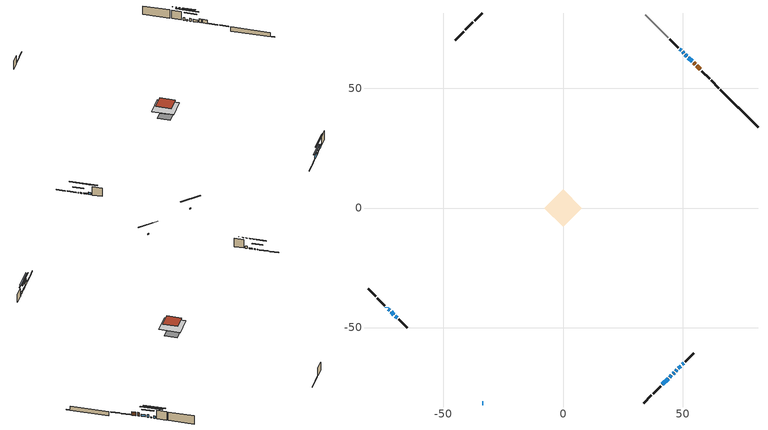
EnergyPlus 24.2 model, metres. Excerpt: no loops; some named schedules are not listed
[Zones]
conditioned space
 floor outside (Floor1 construction): -2.89,0 0,2.89 2.89,0 0,-2.89 z1.1
 floor adiabatic (AdiabaticFloorConstruction): -7.81,0 0,7.81 7.81,0 0,-7.81 z3.54
 floor foundation (Slab1 construction): -4.7,0 0,4.7 4.7,0 0,-4.7 z-1.34
 wall outside (RimJoist1 construction): 33.79,-81.57 37.01,-78.34 / -81.57,-33.79 -78.34,-37.01 / -33.79,81.57 -37.01,78.34 / 65.18,50.18 61.95,53.4 z1.1:1.4
 wall outside (RimJoist2 construction): 37.67,-77.69 40.89,-74.46 / -77.69,-37.67 -74.46,-40.89 / -37.67,77.69 -40.89,74.46 / 61.3,54.06 58.07,57.28 z1.1:1.4
 wall outside (AdiabaticWallConstruction 1): 57.41,57.94 55.95,59.41 / 55.29,60.07 54.67,60.69 z1.1:3.13
 wall outside (AdiabaticWallConstruction): 54.01,61.34 52.48,62.88 / 48.31,-67.05 49.25,-66.1 / 49.91,-65.45 50.42,-64.94 / -70.11,-45.25 -69.39,-45.96 z1.1:2.32; 51.82,63.53 51.21,64.15 z1.1:2.73; 41.55,-73.8 43.92,-71.43 z1.1:2.78; 44.58,-70.78 45.37,-69.98 z1.1:1.81; -73.81,-41.55 -73.69,-41.66 z1.1:1.56; 50.55,64.8 50.05,65.31 / 47.15,-68.2 47.65,-67.7 / -73.04,-42.31 -72.54,-42.82 / -33.79,-81.57 -33.33,-81.57 z1.1:1.61; 46.03,-69.33 46.5,-68.86 z1.1:2.02; -71.88,-43.47 -70.76,-44.59 z1.1:1.76; 49.4,65.96 48.93,66.43 z1.1:2.47
 wall outside (Wall1 construction): 51.07,-64.28 54.64,-60.72 / -68.73,-46.62 -65.17,-50.18 / -41.55,73.8 -45.11,70.24 / 48.27,67.09 44.71,70.65 z1.1:5.98
 wall foundation (FoundationWall1 construction): 65.84,49.52,-1.34 65.84,49.52,1.1 79.99,35.36,1.1 79.99,35.36,-0.93 81.57,33.79,-0.93 81.57,33.79,-1.34
 wall adiabatic (Wall3 construction): 44.05,71.31 34.44,80.91 z1.1:5.98
 window (WindowConstruction): 54.01,61.34 52.48,62.88 z1.1:2.32
 window (WindowConstruction 4): 51.82,63.53 51.21,64.14 z1.1:2.72
 window (WindowConstruction 5): 41.55,-73.8 43.92,-71.43 z1.1:2.78
 window (WindowConstruction 6): 44.58,-70.78 45.37,-69.99 z1.1:1.81
 window (WindowConstruction 7): -73.8,-41.55 -73.7,-41.66 z1.1:1.56
 window (WindowConstruction 10): 50.55,64.8 50.05,65.3 z1.1:1.61
 window (WindowConstruction 11): 46.03,-69.33 46.49,-68.86 z1.1:2.01
 window (WindowConstruction 12): 47.15,-68.2 47.65,-67.7 z1.1:1.61
 window (WindowConstruction 13): -73.04,-42.32 -72.54,-42.82 z1.1:1.61
 window (WindowConstruction 14): -71.88,-43.47 -70.77,-44.59 z1.1:1.76
 window (WindowConstruction 1): 48.31,-67.04 49.25,-66.1 z1.1:2.32
 window (WindowConstruction 2): 49.91,-65.44 50.42,-64.94 z1.1:2.32
 window (WindowConstruction 3): -70.11,-45.25 -69.39,-45.96 z1.1:2.32
 window (WindowConstruction 8): 49.39,65.96 48.93,66.43 z1.1:2.47
 window (WindowConstruction 9): -33.79,-81.57 -33.33,-81.57 z1.1:1.61
 door (Door): 57.41,57.94 55.95,59.41 z1.1:3.13
 door (Door 1): 55.29,60.07 54.67,60.69 z1.1:3.13
 ceiling adiabatic (AdiabaticFloorConstruction): 0,-7.81 7.81,0 0,7.81 -7.81,0 z3.54
 roof outside (Roof1 construction): 0,5.52 -5.52,0 0,-5.52 5.52,0 z5.98
shading: 49.27,66.08 53.76,61.6 53.97,61.81 49.48,66.29 z5.46; 45.86,-69.5 39.61,-75.74 39.82,-75.95 46.07,-69.71 z5.52; 47.31,-68.05 42.64,-72.71 42.85,-72.92 47.52,-68.26 z4.55; -71.76,-43.6 -75.74,-39.61 -75.95,-39.82 -71.97,-43.81 z4.3; 46.17,69.19 54.43,60.92 54.65,61.13 46.38,69.4 z7.1; 50.38,-64.98 42.15,-73.21 42.36,-73.42 50.59,-65.19 z7.5; 51.53,-63.82 43.27,-72.09 43.48,-72.3 51.75,-64.03 z7.1; -68.66,-46.7 -76.92,-38.43 -77.13,-38.65 -68.87,-46.91 z7.1; -66.88,-48.47 -75.76,-39.59 -75.97,-39.8 -67.1,-48.68 z7.25; 45.04,70.31 53.28,62.08 53.49,62.29 45.26,70.52 z7.96; -27.84,-81.57 -39.28,-81.57 -39.28,-81.87 -27.84,-81.87 z7.1
[Building]
Building 1: Terrain=Suburbs
[Site:Location]
Montreal Intl AP_QC: Latitude {deg}=45.47; Longitude {deg}=-73.74; Time Zone {hr}=-5; Elevation {m}=36; Keep Site Location Information=Yes
[Site:GroundTemperature:Shallow]
2.07863, -0.316383, -0.508184, 0.628371, 5.19101, 9.73239, 13.6695, 16.1636, 16.3755, 14.347, 10.5102, 6.10817
[Site:WaterMainsTemperature]
Calculation Method=Schedule; Temperature Schedule=mains temperature schedule
[Material] Roughness=Rough; Thermal Absorptance=0.9
Name | Thickness {m} | Conductivity {W/m-K} | Density {kg/m3} | Specific Heat {J/kg-K} | Solar Absorptance | Visible Absorptance
asphalt or fiberglass shingles | 0.00635 | 0.162714 | 1121.4 | 1465.45 | 0.4 | 0.4
concrete 4.0 in. | 0.1016 | 1.803125 | 2242.8 | 837.4 | 0.7 | 0.7
concrete 8.0 in. | 0.2032 | 1.803125 | 2242.8 | 837.4 | 0.7 | 0.7
door material | 0.04445 | 0.20624 | 512.64 | 1214.23 | 0.7 | 0.7
door material 1 | 0.04445 | 0.053851 | 512.64 | 1214.23 | 0.7 | 0.7
floor covering | 0.0127 | 0.0433444 | 54.468 | 1339.84 | 0.6 | 0.6
floor rigid ins; wall rigid ins | 0.512978 | 0.029427 | 32.04 | 1214.23 | 0.7 | 0.7
floor stud and cavity | 0.1397 | 0.257425 | 92.3553 | 1139.71 | 0.7 | 0.7
floor stud and cavity 1 | 0.1397 | 1.75129 | 37.0049 | 1207.88 | 0.7 | 0.7
furniture material conditioned space 1 | 0.1524 | 0.115458 | 640.8 | 1214.23 | 0.6 | 0.6
gypsum board | 0.0127 | 0.160291 | 801 | 837.4 | 0.6 | 0.6
osb sheathing 0.5 in. | 0.0127 | 0.115458 | 512.64 | 1214.23 | 0.7 | 0.7
osb sheathing 0.5 in. 1 | 0.0127 | 0.115458 | 512.64 | 1214.23 | 0.84 | 0.84
osb sheathing 0.75 in. | 0.01905 | 0.115458 | 512.64 | 1214.23 | 0.7 | 0.7
osb sheathing 2.0 in. | 0.0508 | 0.115458 | 512.64 | 1214.23 | 0.7 | 0.7
rim joist stud and cavity | 0.0508 | 0.859146 | 125.044 | 1163.47 | 0.6 | 0.6
rim joist stud and cavity 1 | 0.0508 | 0.126838 | 50.32683 | 1063.81 | 0.6 | 0.6
roof stud and cavity | 0.2032 | 0.166297 | 78.34581 | 1123.46 | 0.7 | 0.7
wall stud and cavity | 0.1397 | 0.162248 | 139.0536 | 1170.24 | 0.7 | 0.7
wall stud and cavity 1 | 0.1397 | 0.136428 | 139.0536 | 1170.24 | 0.7 | 0.7
wall stud and cavity 2 | 0.0889 | 0.380278 | 52.3479 | 1209.89 | 0.7 | 0.7
wall stud and cavity 3 | 0.0889 | 0.391764 | 83.0341 | 1211.67 | 0.7 | 0.7
wood siding | 0.0254 | 0.102417 | 544.68 | 1172.36 | 0.84 | 0.84
wood siding 1; wood siding 2; wood siding 3 | 0.0254 | 0.102417 | 544.68 | 1172.36 | 0.7 | 0.7
[WindowMaterial:SimpleGlazingSystem]
Name | U-Factor {W/m2-K} | Solar Heat Gain Coefficient
WindowMaterial | 2.98152 | 0.56
WindowMaterial 1 | 2.97073 | 0.58
WindowMaterial 10 | 3.063281 | 0.4
WindowMaterial 11 | 3.03546 | 0.47
WindowMaterial 12 | 2.99855 | 0.53
WindowMaterial 2 | 3.0082 | 0.51
WindowMaterial 3 | 2.98606 | 0.55
WindowMaterial 4 | 2.97754 | 0.56
WindowMaterial 5 | 2.94518 | 0.62
WindowMaterial 6 | 3.01559 | 0.51
WindowMaterial 7 | 2.918492 | 0.07
WindowMaterial 8 | 3.00537 | 0.52
WindowMaterial 9 | 2.92076 | 0.07
[Construction]
AdiabaticFloorConstruction: floor stud and cavity 1, floor rigid ins, osb sheathing 0.75 in., floor covering
AdiabaticWallConstruction: wood siding 2, wall rigid ins, wall stud and cavity 2, gypsum board
AdiabaticWallConstruction 1: wood siding 3, wall rigid ins, wall stud and cavity 2, gypsum board
Door: door material
Door 1: door material 1
Floor1 construction: floor stud and cavity, osb sheathing 0.75 in., floor covering
FoundationWall1 construction: concrete 8.0 in.
furniture construction conditioned space 1: furniture material conditioned space 1
PartitionWallConstruction: gypsum board, wall stud and cavity 3, gypsum board
RimJoist1 construction: wood siding 1, osb sheathing 2.0 in., rim joist stud and cavity
RimJoist2 construction: wood siding 1, rim joist stud and cavity 1
Roof1 construction: asphalt or fiberglass shingles, osb sheathing 0.75 in., roof stud and cavity, gypsum board
Slab1 construction: concrete 4.0 in.
Wall1 construction: wood siding, osb sheathing 0.5 in., wall stud and cavity, gypsum board
Wall3 construction: osb sheathing 0.5 in. 1, wall stud and cavity 1, gypsum board
WindowConstruction: WindowMaterial
WindowConstruction 1: WindowMaterial 1
WindowConstruction 10; WindowConstruction 12; WindowConstruction 13: WindowMaterial 10
WindowConstruction 11: WindowMaterial 11
WindowConstruction 14: WindowMaterial 12
WindowConstruction 2: WindowMaterial 2
WindowConstruction 3: WindowMaterial 3
WindowConstruction 4: WindowMaterial 4
WindowConstruction 5: WindowMaterial 5
WindowConstruction 6: WindowMaterial 6
WindowConstruction 7: WindowMaterial 7
WindowConstruction 8: WindowMaterial 8
WindowConstruction 9: WindowMaterial 9
[Zone]
conditioned space: Multiplier=1; Volume {m3}=456.7; Part of Total Floor Area=Yes
[Space]
conditioned space 1: Zone=conditioned space; Volume {m3}=456.7
[SurfaceProperty:ExposedFoundationPerimeter]
Slab1: Exposed Perimeter Calculation Method=TotalExposedPerimeter; Total Exposed Perimeter {m}=22.25
[InternalMass] Zone or ZoneList=conditioned space; Space or SpaceList=conditioned space 1
Name | Construction | Surface Area {m2}
furniture mass conditioned space 1 | furniture construction conditioned space 1 | 73.1359
partition wall mass | PartitionWallConstruction | 182.84
[Lights]
interior lighting: Zone or ZoneList or Space or SpaceList=conditioned space 1; Schedule=interior lighting schedule; Design Level Calculation Method=LightingLevel; Lighting Level {W}=343.2; Return Air Fraction=0; Fraction Radiant=0.6; Fraction Visible=0.2; Fraction Replaceable=1
[People]
occupants: Zone or ZoneList or Space or SpaceList=conditioned space 1; Number of People Schedule=occupants schedule; Number of People Calculation Method=People; Number of People=3; Fraction Radiant=0.314171; Sensible Heat Fraction=0.56303; Activity Level Schedule=occupants activity schedule; Carbon Dioxide Generation Rate {m3/s-W}=0; Enable ASHRAE 55 Comfort Warnings=No; Mean Radiant Temperature Calculation Type=EnclosureAveraged
[ElectricEquipment] Zone or ZoneList or Space or SpaceList=conditioned space 1; Design Level Calculation Method=EquipmentLevel
Name | Schedule | Design Level {W} | Fraction Latent | Fraction Radiant | Fraction Lost
clothes dryer | clothes dryer schedule | 140.772 | 0.015 | 0.081 | 0.85
clothes washer | clothes washer schedule | 32.1985 | 0.03 | 0.162 | 0.7
cooking range | cooking range schedule | 208.969 | 0.08 | 0.432 | 0.2
dishwasher | dishwasher schedule | 66.8632 | 0.3 | 0.18 | 0.4
fridge | fridge schedule | 72.9452 | 0 | 0.6 | 0
mech vent house fan | mech vent house fan schedule | 0 | 0 | 0 | 1
mech vent house fan cfis | mech vent house fan cfis schedule | 0 | 0 | 0 | 0
misc plug loads | misc plug loads schedule | 494.7 | 0.045 | 0.513 | 0.1
whole house fan | Always On Discrete | 0 | 0 | 0 | 1
[OtherEquipment] Zone or ZoneList or Space or SpaceList=conditioned space 1; Design Level Calculation Method=EquipmentLevel
Name | Fuel Type | Schedule | Design Level {W} | Fraction Latent | Fraction Radiant | Fraction Lost
clothes dryer 1 | Electricity | clothes dryer schedule | 0 | 0.015 | 0.081 | 0.85
cooking range 1 | Electricity | cooking range schedule | 0 | 0.08 | 0.432 | 0.2
general water use latent | None | general water use schedule | 59.3978 | 1 | 0 | 0
general water use sensible | None | general water use schedule | -58.539 | 0 | 0.6 | 0
mech vent house fan latent load | None | Always On Discrete | 0 | 1 | 0 | 0
mech vent house fan sensible load | None | Always On Discrete | 0 | 0 | 0 | 0
water heater energy adjustment1 | Electricity | Always On Discrete | 0.01 | 0 | 0 | 1
[ZoneInfiltration:DesignFlowRate] Zone or ZoneList or Space or SpaceList=conditioned space 1; Schedule=Always On Discrete; Design Flow Rate Calculation Method=Flow/Zone; Design Flow Rate {m3/s}=0
infil flow; natural vent flow; whole house fan flow
[Foundation:Kiva]
Foundation Kiva 1: Initial Indoor Air Temperature {C}=18; Wall Height Above Grade {m}=1.09999; Wall Depth Below Slab {m}=0.2032
[Foundation:Kiva:Settings]
Soil Conductivity {W/m-K}=0.849921; Soil Density {kg/m3}=1842.3; Soil Specific Heat {J/kg-K}=418.7; Ground Solar Absorptivity=0.9; Ground Thermal Absorptivity=0.9; Ground Surface Roughness {m}=0.03; Far-Field Width {m}=40; Deep-Ground Boundary Condition=ZeroFlux; Deep-Ground Depth {m}=40; Minimum Cell Dimension {m}=0.2; Maximum Cell Growth Coefficient=3; Simulation Timestep=Timestep
[Exterior:Lights]
exterior lighting: Schedule=exterior lighting schedule; Design Level {W}=75.6
[Schedule:Day:Interval]
interior lighting schedule day: No, 01:00, 0.108182, 04:00, 0.0901515, 05:00, 0.0991667, 06:00, 0.162273, 07:00, 0.270455, 08:00, 0.342576, 10:00, 0.369621, 11:00, 0.351591, 12:00, 0.333561, 13:00, 0.324545, 14:00, 0.31553, 15:00, 0.333561, 16:00, 0.369621, 17:00, 0.450758, 18:00, 0.585985, 19:00, 0.775303, 20:00, 0.955606, 21:00, 0.991667, 22:00, 0.712197, 23:00, 0.360606, 24:00, 0.162273
interior lighting schedule day 1: No, 01:00, 0.100909, 04:00, 0.0840909, 05:00, 0.0925, 06:00, 0.151364, 07:00, 0.252273, 08:00, 0.319545, 10:00, 0.344773, 11:00, 0.327955, 12:00, 0.311136, 13:00, 0.302727, 14:00, 0.294318, 15:00, 0.311136, 16:00, 0.344773, 17:00, 0.420455, 18:00, 0.546591, 19:00, 0.723182, 20:00, 0.891364, 21:00, 0.925, 22:00, 0.664318, 23:00, 0.336364, 24:00, 0.151364
interior lighting schedule default day: No, 24:00, 0
[Schedule:Week:Daily]
interior lighting schedule Week Rule - Jan1-Jan27: interior lighting schedule day, interior lighting schedule day, interior lighting schedule day, interior lighting schedule day, interior lighting schedule day, interior lighting schedule day, interior lighting schedule day, interior lighting schedule default day, interior lighting schedule default day, interior lighting schedule default day, interior lighting schedule default day, interior lighting schedule default day
interior lighting schedule Week Rule - Jan28-Feb3: interior lighting schedule day, interior lighting schedule day, interior lighting schedule day, interior lighting schedule day, interior lighting schedule day 1, interior lighting schedule day 1, interior lighting schedule day 1, interior lighting schedule default day, interior lighting schedule default day, interior lighting schedule default day, interior lighting schedule default day, interior lighting schedule default day
interior lighting schedule Week Rule - Feb4-Feb24: interior lighting schedule day 1, interior lighting schedule day 1, interior lighting schedule day 1, interior lighting schedule day 1, interior lighting schedule day 1, interior lighting schedule day 1, interior lighting schedule day 1, interior lighting schedule default day, interior lighting schedule default day, interior lighting schedule default day, interior lighting schedule default day, interior lighting schedule default day
interior lighting schedule Week Rule - Feb25-Mar3: interior lighting schedule day 1, interior lighting schedule day 1, interior lighting schedule day 1, interior lighting schedule day 1, interior lighting schedule day 2, interior lighting schedule day 2, interior lighting schedule day 2, interior lighting schedule default day, interior lighting schedule default day, interior lighting schedule default day, interior lighting schedule default day, interior lighting schedule default day
interior lighting schedule Week Rule - Mar4-Mar31: interior lighting schedule day 2, interior lighting schedule day 2, interior lighting schedule day 2, interior lighting schedule day 2, interior lighting schedule day 2, interior lighting schedule day 2, interior lighting schedule day 2, interior lighting schedule default day, interior lighting schedule default day, interior lighting schedule default day, interior lighting schedule default day, interior lighting schedule default day
interior lighting schedule Week Rule - Apr1-Apr28: interior lighting schedule day 3, interior lighting schedule day 3, interior lighting schedule day 3, interior lighting schedule day 3, interior lighting schedule day 3, interior lighting schedule day 3, interior lighting schedule day 3, interior lighting schedule default day, interior lighting schedule default day, interior lighting schedule default day, interior lighting schedule default day, interior lighting schedule default day
interior lighting schedule Week Rule - Apr29-May5: interior lighting schedule day 3, interior lighting schedule day 3, interior lighting schedule day 4, interior lighting schedule day 4, interior lighting schedule day 4, interior lighting schedule day 4, interior lighting schedule day 4, interior lighting schedule default day, interior lighting schedule default day, interior lighting schedule default day, interior lighting schedule default day, interior lighting schedule default day
interior lighting schedule Week Rule - May6-May26: interior lighting schedule day 4, interior lighting schedule day 4, interior lighting schedule day 4, interior lighting schedule day 4, interior lighting schedule day 4, interior lighting schedule day 4, interior lighting schedule day 4, interior lighting schedule default day, interior lighting schedule default day, interior lighting schedule default day, interior lighting schedule default day, interior lighting schedule default day
interior lighting schedule Week Rule - May27-Jun2: interior lighting schedule day 4, interior lighting schedule day 4, interior lighting schedule day 4, interior lighting schedule day 4, interior lighting schedule day 4, interior lighting schedule day 5, interior lighting schedule day 5, interior lighting schedule default day, interior lighting schedule default day, interior lighting schedule default day, interior lighting schedule default day, interior lighting schedule default day
interior lighting schedule Week Rule - Jun3-Jun30: interior lighting schedule day 5, interior lighting schedule day 5, interior lighting schedule day 5, interior lighting schedule day 5, interior lighting schedule day 5, interior lighting schedule day 5, interior lighting schedule day 5, interior lighting schedule default day, interior lighting schedule default day, interior lighting schedule default day, interior lighting schedule default day, interior lighting schedule default day
interior lighting schedule Week Rule - Jul1-Jul28: interior lighting schedule day 6, interior lighting schedule day 6, interior lighting schedule day 6, interior lighting schedule day 6, interior lighting schedule day 6, interior lighting schedule day 6, interior lighting schedule day 6, interior lighting schedule default day, interior lighting schedule default day, interior lighting schedule default day, interior lighting schedule default day, interior lighting schedule default day
interior lighting schedule Week Rule - Jul29-Aug4: interior lighting schedule day 6, interior lighting schedule day 6, interior lighting schedule day 6, interior lighting schedule day 7, interior lighting schedule day 7, interior lighting schedule day 7, interior lighting schedule day 7, interior lighting schedule default day, interior lighting schedule default day, interior lighting schedule default day, interior lighting schedule default day, interior lighting schedule default day
interior lighting schedule Week Rule - Aug5-Aug25: interior lighting schedule day 7, interior lighting schedule day 7, interior lighting schedule day 7, interior lighting schedule day 7, interior lighting schedule day 7, interior lighting schedule day 7, interior lighting schedule day 7, interior lighting schedule default day, interior lighting schedule default day, interior lighting schedule default day, interior lighting schedule default day, interior lighting schedule default day
interior lighting schedule Week Rule - Aug26-Sep1: interior lighting schedule day 7, interior lighting schedule day 7, interior lighting schedule day 7, interior lighting schedule day 7, interior lighting schedule day 7, interior lighting schedule day 7, interior lighting schedule day 8, interior lighting schedule default day, interior lighting schedule default day, interior lighting schedule default day, interior lighting schedule default day, interior lighting schedule default day
interior lighting schedule Week Rule - Sep2-Sep29: interior lighting schedule day 8, interior lighting schedule day 8, interior lighting schedule day 8, interior lighting schedule day 8, interior lighting schedule day 8, interior lighting schedule day 8, interior lighting schedule day 8, interior lighting schedule default day, interior lighting schedule default day, interior lighting schedule default day, interior lighting schedule default day, interior lighting schedule default day
interior lighting schedule Week Rule - Sep30-Oct6: interior lighting schedule day 8, interior lighting schedule day 9, interior lighting schedule day 9, interior lighting schedule day 9, interior lighting schedule day 9, interior lighting schedule day 9, interior lighting schedule day 9, interior lighting schedule default day, interior lighting schedule default day, interior lighting schedule default day, interior lighting schedule default day, interior lighting schedule default day
interior lighting schedule Week Rule - Oct7-Oct27: interior lighting schedule day 9, interior lighting schedule day 9, interior lighting schedule day 9, interior lighting schedule day 9, interior lighting schedule day 9, interior lighting schedule day 9, interior lighting schedule day 9, interior lighting schedule default day, interior lighting schedule default day, interior lighting schedule default day, interior lighting schedule default day, interior lighting schedule default day
interior lighting schedule Week Rule - Oct28-Nov3: interior lighting schedule day 9, interior lighting schedule day 9, interior lighting schedule day 9, interior lighting schedule day 9, interior lighting schedule day 10, interior lighting schedule day 10, interior lighting schedule day 10, interior lighting schedule default day, interior lighting schedule default day, interior lighting schedule default day, interior lighting schedule default day, interior lighting schedule default day
interior lighting schedule Week Rule - Nov4-Nov24: interior lighting schedule day 10, interior lighting schedule day 10, interior lighting schedule day 10, interior lighting schedule day 10, interior lighting schedule day 10, interior lighting schedule day 10, interior lighting schedule day 10, interior lighting schedule default day, interior lighting schedule default day, interior lighting schedule default day, interior lighting schedule default day, interior lighting schedule default day
interior lighting schedule Week Rule - Nov25-Dec1: interior lighting schedule day 10, interior lighting schedule day 10, interior lighting schedule day 10, interior lighting schedule day 10, interior lighting schedule day 10, interior lighting schedule day 10, interior lighting schedule day 11, interior lighting schedule default day, interior lighting schedule default day, interior lighting schedule default day, interior lighting schedule default day, interior lighting schedule default day
interior lighting schedule Week Rule - Dec2-Dec31: interior lighting schedule day 11, interior lighting schedule day 11, interior lighting schedule day 11, interior lighting schedule day 11, interior lighting schedule day 11, interior lighting schedule day 11, interior lighting schedule day 11, interior lighting schedule default day, interior lighting schedule default day, interior lighting schedule default day, interior lighting schedule default day, interior lighting schedule default day
occupants schedule Week Rule - Jan1-Dec31: occupants schedule day, occupants schedule day, occupants schedule day, occupants schedule day, occupants schedule day, occupants schedule day, occupants schedule day, occupants schedule default day, occupants schedule default day, occupants schedule default day, occupants schedule default day, occupants schedule default day
clothes dryer schedule Week Rule - Jan1-Dec31: clothes dryer schedule day, clothes dryer schedule day, clothes dryer schedule day, clothes dryer schedule day, clothes dryer schedule day, clothes dryer schedule day, clothes dryer schedule day, clothes dryer schedule default day, clothes dryer schedule default day, clothes dryer schedule default day, clothes dryer schedule default day, clothes dryer schedule default day
clothes washer schedule Week Rule - Jan1-Dec31: clothes washer schedule day, clothes washer schedule day, clothes washer schedule day, clothes washer schedule day, clothes washer schedule day, clothes washer schedule day, clothes washer schedule day, clothes washer schedule default day, clothes washer schedule default day, clothes washer schedule default day, clothes washer schedule default day, clothes washer schedule default day
cooking range schedule Week Rule - Jan1-Dec31: cooking range schedule day, cooking range schedule day, cooking range schedule day, cooking range schedule day, cooking range schedule day, cooking range schedule day, cooking range schedule day, cooking range schedule default day, cooking range schedule default day, cooking range schedule default day, cooking range schedule default day, cooking range schedule default day
dishwasher schedule Week Rule - Jan1-Dec31: dishwasher schedule day, dishwasher schedule day, dishwasher schedule day, dishwasher schedule day, dishwasher schedule day, dishwasher schedule day, dishwasher schedule day, dishwasher schedule default day, dishwasher schedule default day, dishwasher schedule default day, dishwasher schedule default day, dishwasher schedule default day
misc plug loads schedule Week Rule - Jan1-Dec31: misc plug loads schedule day, misc plug loads schedule day, misc plug loads schedule day, misc plug loads schedule day, misc plug loads schedule day, misc plug loads schedule day, misc plug loads schedule day, misc plug loads schedule default day, misc plug loads schedule default day, misc plug loads schedule default day, misc plug loads schedule default day, misc plug loads schedule default day
general water use schedule Week Rule - Jan1-Dec31: general water use schedule day, general water use schedule day, general water use schedule day, general water use schedule day, general water use schedule day, general water use schedule day, general water use schedule day, general water use schedule default day, general water use schedule default day, general water use schedule default day, general water use schedule default day, general water use schedule default day
exterior lighting schedule Week Rule - Jan1-Jan27: exterior lighting schedule day, exterior lighting schedule day, exterior lighting schedule day, exterior lighting schedule day, exterior lighting schedule day, exterior lighting schedule day, exterior lighting schedule day, exterior lighting schedule default day, exterior lighting schedule default day, exterior lighting schedule default day, exterior lighting schedule default day, exterior lighting schedule default day
exterior lighting schedule Week Rule - Jan28-Feb3: exterior lighting schedule day, exterior lighting schedule day, exterior lighting schedule day, exterior lighting schedule day, exterior lighting schedule day 1, exterior lighting schedule day 1, exterior lighting schedule day 1, exterior lighting schedule default day, exterior lighting schedule default day, exterior lighting schedule default day, exterior lighting schedule default day, exterior lighting schedule default day
exterior lighting schedule Week Rule - Feb4-Feb24: exterior lighting schedule day 1, exterior lighting schedule day 1, exterior lighting schedule day 1, exterior lighting schedule day 1, exterior lighting schedule day 1, exterior lighting schedule day 1, exterior lighting schedule day 1, exterior lighting schedule default day, exterior lighting schedule default day, exterior lighting schedule default day, exterior lighting schedule default day, exterior lighting schedule default day
exterior lighting schedule Week Rule - Feb25-Mar3: exterior lighting schedule day 1, exterior lighting schedule day 1, exterior lighting schedule day 1, exterior lighting schedule day 1, exterior lighting schedule day 2, exterior lighting schedule day 2, exterior lighting schedule day 2, exterior lighting schedule default day, exterior lighting schedule default day, exterior lighting schedule default day, exterior lighting schedule default day, exterior lighting schedule default day
exterior lighting schedule Week Rule - Mar4-Mar31: exterior lighting schedule day 2, exterior lighting schedule day 2, exterior lighting schedule day 2, exterior lighting schedule day 2, exterior lighting schedule day 2, exterior lighting schedule day 2, exterior lighting schedule day 2, exterior lighting schedule default day, exterior lighting schedule default day, exterior lighting schedule default day, exterior lighting schedule default day, exterior lighting schedule default day
exterior lighting schedule Week Rule - Apr1-Apr28: exterior lighting schedule day 3, exterior lighting schedule day 3, exterior lighting schedule day 3, exterior lighting schedule day 3, exterior lighting schedule day 3, exterior lighting schedule day 3, exterior lighting schedule day 3, exterior lighting schedule default day, exterior lighting schedule default day, exterior lighting schedule default day, exterior lighting schedule default day, exterior lighting schedule default day
exterior lighting schedule Week Rule - Apr29-May5: exterior lighting schedule day 3, exterior lighting schedule day 3, exterior lighting schedule day 4, exterior lighting schedule day 4, exterior lighting schedule day 4, exterior lighting schedule day 4, exterior lighting schedule day 4, exterior lighting schedule default day, exterior lighting schedule default day, exterior lighting schedule default day, exterior lighting schedule default day, exterior lighting schedule default day
exterior lighting schedule Week Rule - May6-May26: exterior lighting schedule day 4, exterior lighting schedule day 4, exterior lighting schedule day 4, exterior lighting schedule day 4, exterior lighting schedule day 4, exterior lighting schedule day 4, exterior lighting schedule day 4, exterior lighting schedule default day, exterior lighting schedule default day, exterior lighting schedule default day, exterior lighting schedule default day, exterior lighting schedule default day
exterior lighting schedule Week Rule - May27-Jun2: exterior lighting schedule day 4, exterior lighting schedule day 4, exterior lighting schedule day 4, exterior lighting schedule day 4, exterior lighting schedule day 4, exterior lighting schedule day 5, exterior lighting schedule day 5, exterior lighting schedule default day, exterior lighting schedule default day, exterior lighting schedule default day, exterior lighting schedule default day, exterior lighting schedule default day
exterior lighting schedule Week Rule - Jun3-Jun30: exterior lighting schedule day 5, exterior lighting schedule day 5, exterior lighting schedule day 5, exterior lighting schedule day 5, exterior lighting schedule day 5, exterior lighting schedule day 5, exterior lighting schedule day 5, exterior lighting schedule default day, exterior lighting schedule default day, exterior lighting schedule default day, exterior lighting schedule default day, exterior lighting schedule default day
exterior lighting schedule Week Rule - Jul1-Jul28: exterior lighting schedule day 6, exterior lighting schedule day 6, exterior lighting schedule day 6, exterior lighting schedule day 6, exterior lighting schedule day 6, exterior lighting schedule day 6, exterior lighting schedule day 6, exterior lighting schedule default day, exterior lighting schedule default day, exterior lighting schedule default day, exterior lighting schedule default day, exterior lighting schedule default day
exterior lighting schedule Week Rule - Jul29-Aug4: exterior lighting schedule day 6, exterior lighting schedule day 6, exterior lighting schedule day 6, exterior lighting schedule day 7, exterior lighting schedule day 7, exterior lighting schedule day 7, exterior lighting schedule day 7, exterior lighting schedule default day, exterior lighting schedule default day, exterior lighting schedule default day, exterior lighting schedule default day, exterior lighting schedule default day
exterior lighting schedule Week Rule - Aug5-Aug25: exterior lighting schedule day 7, exterior lighting schedule day 7, exterior lighting schedule day 7, exterior lighting schedule day 7, exterior lighting schedule day 7, exterior lighting schedule day 7, exterior lighting schedule day 7, exterior lighting schedule default day, exterior lighting schedule default day, exterior lighting schedule default day, exterior lighting schedule default day, exterior lighting schedule default day
exterior lighting schedule Week Rule - Aug26-Sep1: exterior lighting schedule day 7, exterior lighting schedule day 7, exterior lighting schedule day 7, exterior lighting schedule day 7, exterior lighting schedule day 7, exterior lighting schedule day 7, exterior lighting schedule day 8, exterior lighting schedule default day, exterior lighting schedule default day, exterior lighting schedule default day, exterior lighting schedule default day, exterior lighting schedule default day
exterior lighting schedule Week Rule - Sep2-Sep29: exterior lighting schedule day 8, exterior lighting schedule day 8, exterior lighting schedule day 8, exterior lighting schedule day 8, exterior lighting schedule day 8, exterior lighting schedule day 8, exterior lighting schedule day 8, exterior lighting schedule default day, exterior lighting schedule default day, exterior lighting schedule default day, exterior lighting schedule default day, exterior lighting schedule default day
exterior lighting schedule Week Rule - Sep30-Oct6: exterior lighting schedule day 8, exterior lighting schedule day 9, exterior lighting schedule day 9, exterior lighting schedule day 9, exterior lighting schedule day 9, exterior lighting schedule day 9, exterior lighting schedule day 9, exterior lighting schedule default day, exterior lighting schedule default day, exterior lighting schedule default day, exterior lighting schedule default day, exterior lighting schedule default day
exterior lighting schedule Week Rule - Oct7-Oct27: exterior lighting schedule day 9, exterior lighting schedule day 9, exterior lighting schedule day 9, exterior lighting schedule day 9, exterior lighting schedule day 9, exterior lighting schedule day 9, exterior lighting schedule day 9, exterior lighting schedule default day, exterior lighting schedule default day, exterior lighting schedule default day, exterior lighting schedule default day, exterior lighting schedule default day
exterior lighting schedule Week Rule - Oct28-Nov3: exterior lighting schedule day 9, exterior lighting schedule day 9, exterior lighting schedule day 9, exterior lighting schedule day 9, exterior lighting schedule day 10, exterior lighting schedule day 10, exterior lighting schedule day 10, exterior lighting schedule default day, exterior lighting schedule default day, exterior lighting schedule default day, exterior lighting schedule default day, exterior lighting schedule default day
exterior lighting schedule Week Rule - Nov4-Nov24: exterior lighting schedule day 10, exterior lighting schedule day 10, exterior lighting schedule day 10, exterior lighting schedule day 10, exterior lighting schedule day 10, exterior lighting schedule day 10, exterior lighting schedule day 10, exterior lighting schedule default day, exterior lighting schedule default day, exterior lighting schedule default day, exterior lighting schedule default day, exterior lighting schedule default day
exterior lighting schedule Week Rule - Nov25-Dec1: exterior lighting schedule day 10, exterior lighting schedule day 10, exterior lighting schedule day 10, exterior lighting schedule day 10, exterior lighting schedule day 10, exterior lighting schedule day 10, exterior lighting schedule day 11, exterior lighting schedule default day, exterior lighting schedule default day, exterior lighting schedule default day, exterior lighting schedule default day, exterior lighting schedule default day
exterior lighting schedule Week Rule - Dec2-Dec31: exterior lighting schedule day 11, exterior lighting schedule day 11, exterior lighting schedule day 11, exterior lighting schedule day 11, exterior lighting schedule day 11, exterior lighting schedule day 11, exterior lighting schedule day 11, exterior lighting schedule default day, exterior lighting schedule default day, exterior lighting schedule default day, exterior lighting schedule default day, exterior lighting schedule default day
[Schedule:Year]
interior lighting schedule: interior lighting schedule Week Rule - Jan1-Jan27, 1, 1, 1, 27, interior lighting schedule Week Rule - Jan28-Feb3, 1, 28, 2, 3, interior lighting schedule Week Rule - Feb4-Feb24, 2, 4, 2, 24, interior lighting schedule Week Rule - Feb25-Mar3, 2, 25, 3, 3, interior lighting schedule Week Rule - Mar4-Mar31, 3, 4, 3, 31, interior lighting schedule Week Rule - Apr1-Apr28, 4, 1, 4, 28, interior lighting schedule Week Rule - Apr29-May5, 4, 29, 5, 5, interior lighting schedule Week Rule - May6-May26, 5, 6, 5, 26, interior lighting schedule Week Rule - May27-Jun2, 5, 27, 6, 2, interior lighting schedule Week Rule - Jun3-Jun30, 6, 3, 6, 30, interior lighting schedule Week Rule - Jul1-Jul28, 7, 1, 7, 28, interior lighting schedule Week Rule - Jul29-Aug4, 7, 29, 8, 4, interior lighting schedule Week Rule - Aug5-Aug25, 8, 5, 8, 25, interior lighting schedule Week Rule - Aug26-Sep1, 8, 26, 9, 1, interior lighting schedule Week Rule - Sep2-Sep29, 9, 2, 9, 29, interior lighting schedule Week Rule - Sep30-Oct6, 9, 30, 10, 6, interior lighting schedule Week Rule - Oct7-Oct27, 10, 7, 10, 27, interior lighting schedule Week Rule - Oct28-Nov3, 10, 28, 11, 3, interior lighting schedule Week Rule - Nov4-Nov24, 11, 4, 11, 24, interior lighting schedule Week Rule - Nov25-Dec1, 11, 25, 12, 1, interior lighting schedule Week Rule - Dec2-Dec31, 12, 2, 12, 31
occupants schedule: occupants schedule Week Rule - Jan1-Dec31, 1, 1, 12, 31
clothes dryer schedule: clothes dryer schedule Week Rule - Jan1-Dec31, 1, 1, 12, 31
clothes washer schedule: clothes washer schedule Week Rule - Jan1-Dec31, 1, 1, 12, 31
cooking range schedule: cooking range schedule Week Rule - Jan1-Dec31, 1, 1, 12, 31
dishwasher schedule: dishwasher schedule Week Rule - Jan1-Dec31, 1, 1, 12, 31
misc plug loads schedule: misc plug loads schedule Week Rule - Jan1-Dec31, 1, 1, 12, 31
general water use schedule: general water use schedule Week Rule - Jan1-Dec31, 1, 1, 12, 31
exterior lighting schedule: exterior lighting schedule Week Rule - Jan1-Jan27, 1, 1, 1, 27, exterior lighting schedule Week Rule - Jan28-Feb3, 1, 28, 2, 3, exterior lighting schedule Week Rule - Feb4-Feb24, 2, 4, 2, 24, exterior lighting schedule Week Rule - Feb25-Mar3, 2, 25, 3, 3, exterior lighting schedule Week Rule - Mar4-Mar31, 3, 4, 3, 31, exterior lighting schedule Week Rule - Apr1-Apr28, 4, 1, 4, 28, exterior lighting schedule Week Rule - Apr29-May5, 4, 29, 5, 5, exterior lighting schedule Week Rule - May6-May26, 5, 6, 5, 26, exterior lighting schedule Week Rule - May27-Jun2, 5, 27, 6, 2, exterior lighting schedule Week Rule - Jun3-Jun30, 6, 3, 6, 30, exterior lighting schedule Week Rule - Jul1-Jul28, 7, 1, 7, 28, exterior lighting schedule Week Rule - Jul29-Aug4, 7, 29, 8, 4, exterior lighting schedule Week Rule - Aug5-Aug25, 8, 5, 8, 25, exterior lighting schedule Week Rule - Aug26-Sep1, 8, 26, 9, 1, exterior lighting schedule Week Rule - Sep2-Sep29, 9, 2, 9, 29, exterior lighting schedule Week Rule - Sep30-Oct6, 9, 30, 10, 6, exterior lighting schedule Week Rule - Oct7-Oct27, 10, 7, 10, 27, exterior lighting schedule Week Rule - Oct28-Nov3, 10, 28, 11, 3, exterior lighting schedule Week Rule - Nov4-Nov24, 11, 4, 11, 24, exterior lighting schedule Week Rule - Nov25-Dec1, 11, 25, 12, 1, exterior lighting schedule Week Rule - Dec2-Dec31, 12, 2, 12, 31
[Schedule:Constant]
Name | Hourly Value
occupants activity schedule | 117.228
fridge schedule | 0
mech vent house fan schedule; mech vent house fan cfis schedule; Always On Discrete | 1
[Schedule:Compact]
mains temperature schedule: Through: 01/01, For: AllDays, Until: 24:00, 6.56833, Through: 01/02, For: AllDays, Until: 24:00, 6.48722, Through: 01/03, For: AllDays, Until: 24:00, 6.40722, Through: 01/04, For: AllDays, Until: 24:00, 6.32889, Through: 01/05, For: AllDays, Until: 24:00, 6.25167, Through: 01/06, For: AllDays, Until: 24:00, 6.17611, Through: 01/07, For: AllDays, Until: 24:00, 6.10222, Through: 01/08, For: AllDays, Until: 24:00, 6.02944, Through: 01/09, For: AllDays, Until: 24:00, 5.95833, Through: 01/10, For: AllDays, Until: 24:00, 5.88889, Through: 01/11, For: AllDays, Until: 24:00, 5.82056, Through: 01/12, For: AllDays, Until: 24:00, 5.75444, Through: 01/13, For: AllDays, Until: 24:00, 5.68944, Through: 01/14, For: AllDays, Until: 24:00, 5.62611, Through: 01/15, For: AllDays, Until: 24:00, 5.56444, Through: 01/16, For: AllDays, Until: 24:00, 5.50444, Through: 01/17, For: AllDays, Until: 24:00, 5.44611, Through: 01/18, For: AllDays, Until: 24:00, 5.38944, Through: 01/19, For: AllDays, Until: 24:00, 5.33389, Through: 01/20, For: AllDays, Until: 24:00, 5.28111, Through: 01/21, For: AllDays, Until: 24:00, 5.22944, Through: 01/22, For: AllDays, Until: 24:00, 5.17944, Through: 01/23, For: AllDays, Until: 24:00, 5.13111, Through: 01/24, For: AllDays, Until: 24:00, 5.085, Through: 01/25, For: AllDays, Until: 24:00, 5.04056, Through: 01/26, For: AllDays, Until: 24:00, 4.99778, Through: 01/27, For: AllDays, Until: 24:00, 4.95667, Through: 01/28, For: AllDays, Until: 24:00, 4.91778, Through: 01/29, For: AllDays, Until: 24:00, 4.88056, Through: 01/30, For: AllDays, Until: 24:00, 4.845, Through: 01/31, For: AllDays, Until: 24:00, 4.81167, Through: 02/01, For: AllDays, Until: 24:00, 4.77944, Through: 02/02, For: AllDays, Until: 24:00, 4.75, Through: 02/03, For: AllDays, Until: 24:00, 4.72167, Through: 02/04, For: AllDays, Until: 24:00, 4.69611, Through: 02/05, For: AllDays, Until: 24:00, 4.67167, Through: 02/06, For: AllDays, Until: 24:00, 4.64944, Through: 02/07, For: AllDays, Until: 24:00, 4.62889, Through: 02/08, For: AllDays, Until: 24:00, 4.61056, Through: 02/09, For: AllDays, Until: 24:00, 4.59389, Through: 02/10, For: AllDays, Until: 24:00, 4.57944, Through: 02/11, For: AllDays, Until: 24:00, 4.56667, Through: 02/12, For: AllDays, Until: 24:00, 4.55611, Through: 02/13, For: AllDays, Until: 24:00, 4.54722, Through: 02/14, For: AllDays, Until: 24:00, 4.54056, Through: 02/15, For: AllDays, Until: 24:00, 4.53556, Through: 02/16, For: AllDays, Until: 24:00, 4.53278, Through: 02/17, For: AllDays, Until: 24:00, 4.53167, Through: 02/18, For: AllDays, Until: 24:00, 4.53278, Through: 02/19, For: AllDays, Until: 24:00, 4.53556, Through: 02/20, For: AllDays, Until: 24:00, 4.54056, Through: 02/21, For: AllDays, Until: 24:00, 4.54722, Through: 02/22, For: AllDays, Until: 24:00, 4.55611, Through: 02/23, For: AllDays, Until: 24:00, 4.56667, Through: 02/24, For: AllDays, Until: 24:00, 4.57944, Through: 02/25, For: AllDays, Until: 24:00, 4.59389, Through: 02/26, For: AllDays, Until: 24:00, 4.61056, Through: 02/27, For: AllDays, Until: 24:00, 4.62889, Through: 02/28, For: AllDays, Until: 24:00, 4.64889, Through: 03/01, For: AllDays, Until: 24:00, 4.67111, Through: 03/02, For: AllDays, Until: 24:00, 4.69556, Through: 03/03, For: AllDays, Until: 24:00, 4.72167, Through: 03/04, For: AllDays, Until: 24:00, 4.74944, Through: 03/05, For: AllDays, Until: 24:00, 4.77944, Through: 03/06, For: AllDays, Until: 24:00, 4.81111, Through: 03/07, For: AllDays, Until: 24:00, 4.84444, Through: 03/08, For: AllDays, Until: 24:00, 4.88, Through: 03/09, For: AllDays, Until: 24:00, 4.91722, Through: 03/10, For: AllDays, Until: 24:00, 4.95611, Through: 03/11, For: AllDays, Until: 24:00, 4.99722, Through: 03/12, For: AllDays, Until: 24:00, 5.04, Through: 03/13, For: AllDays, Until: 24:00, 5.08444, Through: 03/14, For: AllDays, Until: 24:00, 5.13056, Through: 03/15, For: AllDays, Until: 24:00, 5.17889, Through: 03/16, For: AllDays, Until: 24:00, 5.22833, Through: 03/17, For: AllDays, Until: 24:00, 5.28, Through: 03/18, For: AllDays, Until: 24:00, 5.33333, Through: 03/19, For: AllDays, Until: 24:00, 5.38833, Through: 03/20, For: AllDays, Until: 24:00, 5.445, Through: 03/21, For: AllDays, Until: 24:00, 5.50333, Through: 03/22, For: AllDays, Until: 24:00, 5.56333, Through: 03/23, For: AllDays, Until: 24:00, 5.625, Through: 03/24, For: AllDays, Until: 24:00, 5.68833, Through: 03/25, For: AllDays, Until: 24:00, 5.75333, Through: 03/26, For: AllDays, Until: 24:00, 5.81944, Through: 03/27, For: AllDays, Until: 24:00, 5.88778, Through: 03/28, For: AllDays, Until: 24:00, 5.95722, Through: 03/29, For: AllDays, Until: 24:00, 6.02833, Through: 03/30, For: AllDays, Until: 24:00, 6.10111, Through: 03/31, For: AllDays, Until: 24:00, 6.175, Through: 04/01, For: AllDays, Until: 24:00, 6.25056, Through: 04/02, For: AllDays, Until: 24:00, 6.32778, Through: 04/03, For: AllDays, Until: 24:00, 6.40611, Through: 04/04, For: AllDays, Until: 24:00, 6.48556, Through: 04/05, For: AllDays, Until: 24:00, 6.56722, Through: 04/06, For: AllDays, Until: 24:00, 6.64944, Through: 04/07, For: AllDays, Until: 24:00, 6.73333, Through: 04/08, For: AllDays, Until: 24:00, 6.81833, Through: 04/09, For: AllDays, Until: 24:00, 6.905, Through: 04/10, For: AllDays, Until: 24:00, 6.99278, Through: 04/11, For: AllDays, Until: 24:00, 7.08111, Through: 04/12, For: AllDays, Until: 24:00, 7.17167, Through: 04/13, For: AllDays, Until: 24:00, 7.26278, Through: 04/14, For: AllDays, Until: 24:00, 7.355, Through: 04/15, For: AllDays, Until: 24:00, 7.44833, Through: 04/16, For: AllDays, Until: 24:00, 7.54278, Through: 04/17, For: AllDays, Until: 24:00, 7.63889, Through: 04/18, For: AllDays, Until: 24:00, 7.735, Through: 04/19, For: AllDays, Until: 24:00, 7.83278, Through: 04/20, For: AllDays, Until: 24:00, 7.93167, Through: 04/21, For: AllDays, Until: 24:00, 8.03111, Through: 04/22, For: AllDays, Until: 24:00, 8.13167, Through: 04/23, For: AllDays, Until: 24:00, 8.23278, Through: 04/24, For: AllDays, Until: 24:00, 8.335, Through: 04/25, For: AllDays, Until: 24:00, 8.43778, Through: 04/26, For: AllDays, Until: 24:00, 8.54167, Through: 04/27, For: AllDays, Until: 24:00, 8.64611, Through: 04/28, For: AllDays, Until: 24:00, 8.75167, Through: 04/29, For: AllDays, Until: 24:00, 8.85778, Through: 04/30, For: AllDays, Until: 24:00, 8.96444, Through: 05/01, For: AllDays, Until: 24:00, 9.07167, Through: 05/02, For: AllDays, Until: 24:00, 9.17944, Through: 05/03, For: AllDays, Until: 24:00, 9.28778, Through: 05/04, For: AllDays, Until: 24:00, 9.39667, Through: 05/05, For: AllDays, Until: 24:00, 9.50667, Through: 05/06, For: AllDays, Until: 24:00, 9.61667, Through: 05/07, For: AllDays, Until: 24:00, 9.72667, Through: 05/08, For: AllDays, Until: 24:00, 9.83778, Through: 05/09, For: AllDays, Until: 24:00, 9.94889, Through: 05/10, For: AllDays, Until: 24:00, 10.0606, Through: 05/11, For: AllDays, Until: 24:00, 10.1722, Through: 05/12, For: AllDays, Until: 24:00, 10.2844, Through: 05/13, For: AllDays, Until: 24:00, 10.3967, Through: 05/14, For: AllDays, Until: 24:00, 10.5094, Through: 05/15, For: AllDays, Until: 24:00, 10.6222, Through: 05/16, For: AllDays, Until: 24:00, 10.735, Through: 05/17, For: AllDays, Until: 24:00, 10.8478, Through: 05/18, For: AllDays, Until: 24:00, 10.9611, Through: 05/19, For: AllDays, Until: 24:00, 11.0744, Through: 05/20, For: AllDays, Until: 24:00, 11.1872, Through: 05/21, For: AllDays, Until: 24:00, 11.3006, Through: 05/22, For: AllDays, Until: 24:00, 11.4133, Through: 05/23, For: AllDays, Until: 24:00, 11.5267, Through: 05/24, For: AllDays, Until: 24:00, 11.6394, Through: 05/25, For: AllDays, Until: 24:00, 11.7522, Through: 05/26, For: AllDays, Until: 24:00, 11.8644, Through: 05/27, For: AllDays, Until: 24:00, 11.9767, Through: 05/28, For: AllDays, Until: 24:00, 12.0889, Through: 05/29, For: AllDays, Until: 24:00, 12.2006, Through: 05/30, For: AllDays, Until: 24:00, 12.3122, Through: 05/31, For: AllDays, Until: 24:00, 12.4228, Through: 06/01, For: AllDays, Until: 24:00, 12.5339, Through: 06/02, For: AllDays, Until: 24:00, 12.6439, Through: 06/03, For: AllDays, Until: 24:00, 12.7539, Through: 06/04, For: AllDays, Until: 24:00, 12.8628, Through: 06/05, For: AllDays, Until: 24:00, 12.9717, Through: 06/06, For: AllDays, Until: 24:00, 13.08, Through: 06/07, For: AllDays, Until: 24:00, 13.1878, Through: 06/08, For: AllDays, Until: 24:00, 13.2944, Through: 06/09, For: AllDays, Until: 24:00, 13.4011, Through: 06/10, For: AllDays, Until: 24:00, 13.5067, Through: 06/11, For: AllDays, Until: 24:00, 13.6117, Through: 06/12, For: AllDays, Until: 24:00, 13.7156, Through: 06/13, For: AllDays, Until: 24:00, 13.8194, Through: 06/14, For: AllDays, Until: 24:00, 13.9222, Through: 06/15, For: AllDays, Until: 24:00, 14.0239, Through: 06/16, For: AllDays, Until: 24:00, 14.125, Through: 06/17, For: AllDays, Until: 24:00, 14.225, Through: 06/18, For: AllDays, Until: 24:00, 14.3239, Through: 06/19, For: AllDays, Until: 24:00, 14.4222, Through: 06/20, For: AllDays, Until: 24:00, 14.5194, Through: 06/21, For: AllDays, Until: 24:00, 14.6156, Through: 06/22, For: AllDays, Until: 24:00, 14.7106, Through: 06/23, For: AllDays, Until: 24:00, 14.805, Through: 06/24, For: AllDays, Until: 24:00, 14.8978, Through: 06/25, For: AllDays, Until: 24:00, 14.9894, Through: 06/26, For: AllDays, Until: 24:00, 15.0806, Through: 06/27, For: AllDays, Until: 24:00, 15.17, Through: 06/28, For: AllDays, Until: 24:00, 15.2583, Through: 06/29, For: AllDays, Until: 24:00, 15.3456, Through: 06/30, For: AllDays, Until: 24:00, 15.4311, Through: 07/01, For: AllDays, Until: 24:00, 15.5161, Through: 07/02, For: AllDays, Until: 24:00, 15.5989, Through: 07/03, For: AllDays, Until: 24:00, 15.6811, Through: 07/04, For: AllDays, Until: 24:00, 15.7617, Through: 07/05, For: AllDays, Until: 24:00, 15.8411, Through: 07/06, For: AllDays, Until: 24:00, 15.9189, Through: 07/07, For: AllDays, Until: 24:00, 15.995, Through: 07/08, For: AllDays, Until: 24:00, 16.07, Through: 07/09, For: AllDays, Until: 24:00, 16.1433, Through: 07/10, For: AllDays, Until: 24:00, 16.2156, Through: 07/11, For: AllDays, Until: 24:00, 16.2861, Through: 07/12, For: AllDays, Until: 24:00, 16.355, Through: 07/13, For: AllDays, Until: 24:00, 16.4222, Through: 07/14, For: AllDays, Until: 24:00, 16.4878, Through: 07/15, For: AllDays, Until: 24:00, 16.5522, Through: 07/16, For: AllDays, Until: 24:00, 16.615, Through: 07/17, For: AllDays, Until: 24:00, 16.6756, Through: 07/18, For: AllDays, Until: 24:00, 16.735, Through: 07/19, For: AllDays, Until: 24:00, 16.7928, Through: 07/20, For: AllDays, Until: 24:00, 16.8489, Through: 07/21, For: AllDays, Until: 24:00, 16.9028, Through: 07/22, For: AllDays, Until: 24:00, 16.9556, Through: 07/23, For: AllDays, Until: 24:00, 17.0061, Through: 07/24, For: AllDays, Until: 24:00, 17.0556, Through: 07/25, For: AllDays, Until: 24:00, 17.1028, Through: 07/26, For: AllDays, Until: 24:00, 17.1483, Through: 07/27, For: AllDays, Until: 24:00, 17.1917, Through: 07/28, For: AllDays, Until: 24:00, 17.2339, Through: 07/29, For: AllDays, Until: 24:00, 17.2739, Through: 07/30, For: AllDays, Until: 24:00, 17.3122, Through: 07/31, For: AllDays, Until: 24:00, 17.3489, Through: 08/01, For: AllDays, Until: 24:00, 17.3833, Through: 08/02, For: AllDays, Until: 24:00, 17.4161, Through: 08/03, For: AllDays, Until: 24:00, 17.4467, Through: 08/04, For: AllDays, Until: 24:00, 17.4761, Through: 08/05, For: AllDays, Until: 24:00, 17.5028, Through: 08/06, For: AllDays, Until: 24:00, 17.5283, Through: 08/07, For: AllDays, Until: 24:00, 17.5517, Through: 08/08, For: AllDays, Until: 24:00, 17.5728, Through: 08/09, For: AllDays, Until: 24:00, 17.5922, Through: 08/10, For: AllDays, Until: 24:00, 17.61, Through: 08/11, For: AllDays, Until: 24:00, 17.6256, Through: 08/12, For: AllDays, Until: 24:00, 17.6394, Through: 08/13, For: AllDays, Until: 24:00, 17.6511, Through: 08/14, For: AllDays, Until: 24:00, 17.6611, Through: 08/15, For: AllDays, Until: 24:00, 17.6689, Through: 08/16, For: AllDays, Until: 24:00, 17.675, Through: 08/17, For: AllDays, Until: 24:00, 17.6789, Through: 08/18, For: AllDays, Until: 24:00, 17.6811, Through: 08/19, For: AllDays, Until: 24:00, 17.6811, Through: 08/20, For: AllDays, Until: 24:00, 17.6794, Through: 08/21, For: AllDays, Until: 24:00, 17.6756, Through: 08/22, For: AllDays, Until: 24:00, 17.67, Through: 08/23, For: AllDays, Until: 24:00, 17.6622, Through: 08/24, For: AllDays, Until: 24:00, 17.6528, Through: 08/25, For: AllDays, Until: 24:00, 17.6411, Through: 08/26, For: AllDays, Until: 24:00, 17.6278, Through: 08/27, For: AllDays, Until: 24:00, 17.6122, Through: 08/28, For: AllDays, Until: 24:00, 17.595, Through: 08/29, For: AllDays, Until: 24:00, 17.5756, Through: 08/30, For: AllDays, Until: 24:00, 17.5544, Through: 08/31, For: AllDays, Until: 24:00, 17.5311, Through: 09/01, For: AllDays, Until: 24:00, 17.5061, Through: 09/02, For: AllDays, Until: 24:00, 17.4794, Through: 09/03, For: AllDays, Until: 24:00, 17.4506, Through: 09/04, For: AllDays, Until: 24:00, 17.42, Through: 09/05, For: AllDays, Until: 24:00, 17.3878, Through: 09/06, For: AllDays, Until: 24:00, 17.3533, Through: 09/07, For: AllDays, Until: 24:00, 17.3172, Through: 09/08, For: AllDays, Until: 24:00, 17.2789, Through: 09/09, For: AllDays, Until: 24:00, 17.2389, Through: 09/10, For: AllDays, Until: 24:00, 17.1972, Through: 09/11, For: AllDays, Until: 24:00, 17.1539, Through: 09/12, For: AllDays, Until: 24:00, 17.1083, Through: 09/13, For: AllDays, Until: 24:00, 17.0617, Through: 09/14, For: AllDays, Until: 24:00, 17.0128, Through: 09/15, For: AllDays, Until: 24:00, 16.9622, Through: 09/16, For: AllDays, Until: 24:00, 16.9094, Through: 09/17, For: AllDays, Until: 24:00, 16.8556, Through: 09/18, For: AllDays, Until: 24:00, 16.8, Through: 09/19, For: AllDays, Until: 24:00, 16.7422, Through: 09/20, For: AllDays, Until: 24:00, 16.6833, Through: 09/21, For: AllDays, Until: 24:00, 16.6228, Through: 09/22, For: AllDays, Until: 24:00, 16.56, Through: 09/23, For: AllDays, Until: 24:00, 16.4961, Through: 09/24, For: AllDays, Until: 24:00, 16.4306, Through: 09/25, For: AllDays, Until: 24:00, 16.3633, Through: 09/26, For: AllDays, Until: 24:00, 16.295, Through: 09/27, For: AllDays, Until: 24:00, 16.2244, Through: 09/28, For: AllDays, Until: 24:00, 16.1528, Through: 09/29, For: AllDays, Until: 24:00, 16.0794, Through: 09/30, For: AllDays, Until: 24:00, 16.0044, Through: 10/01, For: AllDays, Until: 24:00, 15.9283, Through: 10/02, For: AllDays, Until: 24:00, 15.8511, Through: 10/03, For: AllDays, Until: 24:00, 15.7717, Through: 10/04, For: AllDays, Until: 24:00, 15.6917, Through: 10/05, For: AllDays, Until: 24:00, 15.6094, Through: 10/06, For: AllDays, Until: 24:00, 15.5267, Through: 10/07, For: AllDays, Until: 24:00, 15.4422, Through: 10/08, For: AllDays, Until: 24:00, 15.3567, Through: 10/09, For: AllDays, Until: 24:00, 15.2694, Through: 10/10, For: AllDays, Until: 24:00, 15.1811, Through: 10/11, For: AllDays, Until: 24:00, 15.0917, Through: 10/12, For: AllDays, Until: 24:00, 15.0011, Through: 10/13, For: AllDays, Until: 24:00, 14.9094, Through: 10/14, For: AllDays, Until: 24:00, 14.8167, Through: 10/15, For: AllDays, Until: 24:00, 14.7228, Through: 10/16, For: AllDays, Until: 24:00, 14.6278, Through: 10/17, For: AllDays, Until: 24:00, 14.5317, Through: 10/18, For: AllDays, Until: 24:00, 14.4344, Through: 10/19, For: AllDays, Until: 24:00, 14.3367, Through: 10/20, For: AllDays, Until: 24:00, 14.2378, Through: 10/21, For: AllDays, Until: 24:00, 14.1378, Through: 10/22, For: AllDays, Until: 24:00, 14.0367, Through: 10/23, For: AllDays, Until: 24:00, 13.935, Through: 10/24, For: AllDays, Until: 24:00, 13.8322, Through: 10/25, For: AllDays, Until: 24:00, 13.7289, Through: 10/26, For: AllDays, Until: 24:00, 13.625, Through: 10/27, For: AllDays, Until: 24:00, 13.52, Through: 10/28, For: AllDays, Until: 24:00, 13.4144, Through: 10/29, For: AllDays, Until: 24:00, 13.3083, Through: 10/30, For: AllDays, Until: 24:00, 13.2011, Through: 10/31, For: AllDays, Until: 24:00, 13.0939, Through: 11/01, For: AllDays, Until: 24:00, 12.9856, Through: 11/02, For: AllDays, Until: 24:00, 12.8767, Through: 11/03, For: AllDays, Until: 24:00, 12.7678, Through: 11/04, For: AllDays, Until: 24:00, 12.6578, Through: 11/05, For: AllDays, Until: 24:00, 12.5478, Through: 11/06, For: AllDays, Until: 24:00, 12.4372, Through: 11/07, For: AllDays, Until: 24:00, 12.3261, Through: 11/08, For: AllDays, Until: 24:00, 12.215, Through: 11/09, For: AllDays, Until: 24:00, 12.1033, Through: 11/10, For: AllDays, Until: 24:00, 11.9911, Through: 11/11, For: AllDays, Until: 24:00, 11.8789, Through: 11/12, For: AllDays, Until: 24:00, 11.7667, Through: 11/13, For: AllDays, Until: 24:00, 11.6539, Through: 11/14, For: AllDays, Until: 24:00, 11.5411, Through: 11/15, For: AllDays, Until: 24:00, 11.4278, Through: 11/16, For: AllDays, Until: 24:00, 11.315, Through: 11/17, For: AllDays, Until: 24:00, 11.2017, Through: 11/18, For: AllDays, Until: 24:00, 11.0889, Through: 11/19, For: AllDays, Until: 24:00, 10.9756, Through: 11/20, For: AllDays, Until: 24:00, 10.8622, Through: 11/21, For: AllDays, Until: 24:00, 10.7494, Through: 11/22, For: AllDays, Until: 24:00, 10.6367, Through: 11/23, For: AllDays, Until: 24:00, 10.5239, Through: 11/24, For: AllDays, Until: 24:00, 10.4111, Through: 11/25, For: AllDays, Until: 24:00, 10.2989, Through: 11/26, For: AllDays, Until: 24:00, 10.1867, Through: 11/27, For: AllDays, Until: 24:00, 10.0744, Through: 11/28, For: AllDays, Until: 24:00, 9.96333, Through: 11/29, For: AllDays, Until: 24:00, 9.85167, Through: 11/30, For: AllDays, Until: 24:00, 9.74111, Through: 12/01, For: AllDays, Until: 24:00, 9.63056, Through: 12/02, For: AllDays, Until: 24:00, 9.52056, Through: 12/03, For: AllDays, Until: 24:00, 9.41111, Through: 12/04, For: AllDays, Until: 24:00, 9.30167, Through: 12/05, For: AllDays, Until: 24:00, 9.19333, Through: 12/06, For: AllDays, Until: 24:00, 9.08556, Through: 12/07, For: AllDays, Until: 24:00, 8.97778, Through: 12/08, For: AllDays, Until: 24:00, 8.87111, Through: 12/09, For: AllDays, Until: 24:00, 8.765, Through: 12/10, For: AllDays, Until: 24:00, 8.66, Through: 12/11, For: AllDays, Until: 24:00, 8.555, Through: 12/12, For: AllDays, Until: 24:00, 8.45111, Through: 12/13, For: AllDays, Until: 24:00, 8.34833, Through: 12/14, For: AllDays, Until: 24:00, 8.24611, Through: 12/15, For: AllDays, Until: 24:00, 8.14444, Through: 12/16, For: AllDays, Until: 24:00, 8.04389, Through: 12/17, For: AllDays, Until: 24:00, 7.94444, Through: 12/18, For: AllDays, Until: 24:00, 7.84556, Through: 12/19, For: AllDays, Until: 24:00, 7.74778, Through: 12/20, For: AllDays, Until: 24:00, 7.65111, Through: 12/21, For: AllDays, Until: 24:00, 7.555, Through: 12/22, For: AllDays, Until: 24:00, 7.46056, Through: 12/23, For: AllDays, Until: 24:00, 7.36667, Through: 12/24, For: AllDays, Until: 24:00, 7.27444, Through: 12/25, For: AllDays, Until: 24:00, 7.18278, Through: 12/26, For: AllDays, Until: 24:00, 7.09278, Through: 12/27, For: AllDays, Until: 24:00, 7.00389, Through: 12/28, For: AllDays, Until: 24:00, 6.91611, Through: 12/29, For: AllDays, Until: 24:00, 6.82944, Through: 12/30, For: AllDays, Until: 24:00, 6.74389, Through: 12/31, For: AllDays, Until: 24:00, 6.66
